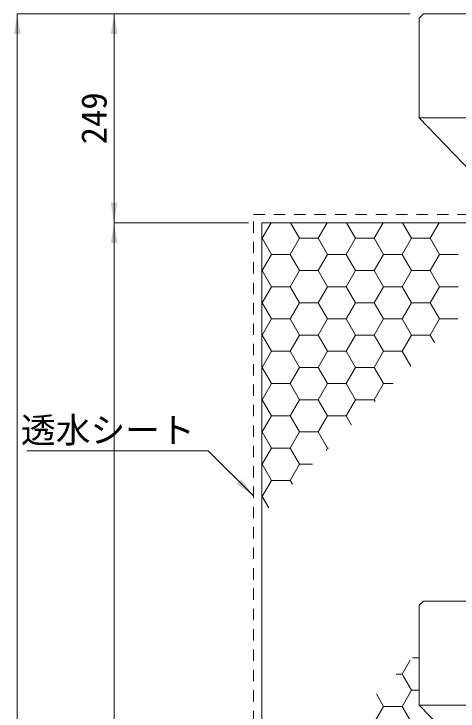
# Model space of a CAD drawing. Units: millimetres at full size; details may follow other scales. Extents: x 40781 to 122968, y -21714 to -2620.
# Drawn here: x 74636 to 75165, y -11508 to -10676 of the extents above; entities that cross this region are included whole.
import ezdxf
from ezdxf.enums import TextEntityAlignment as Align

# ---------------------------------------------------------------- set-up
doc = ezdxf.new("R2010")
doc.units = ezdxf.units.MM
doc.header["$LTSCALE"] = 18
doc.linetypes.add('USER2', pattern=[1.35, 0.75, -0.6])
for name, color, linetype, lineweight in [('ハッチング', 7, 'Continuous', 5), ('寸法線', 7, 'Continuous', 9), ('本体', 2, 'Continuous', 13)]:
    doc.layers.add(name, color=color, linetype=linetype, lineweight=lineweight)
doc.styles.add('ＭＳ ゴシック', font='')
doc.styles.get('ＭＳ ゴシック').set_extended_font_data('MS Gothic')

# ---------------------------------------------------------------- blocks, each defined once
blk = doc.blocks.new('filled_arrow')
at = {"color": 0, "linetype": 'Continuous', "lineweight": -2}
blk.add_solid([(7.5, 1.25), (0, 0), (7.5, -1.25)], dxfattribs=at)

msp = doc.modelspace()

# ---------------------------------------------------------------- linework, layer by layer
at = {"layer": 'ハッチング'}
for p, q in [((74931.59, -10943.84), (74942.21, -10925.44)), ((74976.04, -10943.84), (74965.41, -10925.44)), ((74998.26, -10943.84), (75008.89, -10925.44)), ((75042.71, -10943.84), (75032.09, -10925.44)), ((75064.94, -10943.84), (75075.56, -10925.44)), ((75109.39, -10943.84), (75098.76, -10925.44)), ((75131.61, -10943.84), (75142.24, -10925.44)), ((74931.1, -10943.84), (74931.59, -10943.84)), ((74942.7, -10963.09), (74931.59, -10943.84)), ((74964.92, -10963.09), (74976.04, -10943.84)), ((74976.04, -10943.84), (74998.26, -10943.84)), ((75009.37, -10963.09), (74998.26, -10943.84)), ((75031.6, -10963.09), (75042.71, -10943.84)), ((75042.71, -10943.84), (75064.94, -10943.84)), ((75076.05, -10963.09), (75064.94, -10943.84)), ((75098.27, -10963.09), (75109.39, -10943.84)), ((75109.39, -10943.84), (75131.61, -10943.84)), ((75142.72, -10963.09), (75131.61, -10943.84)), ((74931.59, -10982.34), (74942.7, -10963.09)), ((74942.7, -10963.09), (74964.93, -10963.09)), ((74976.04, -10982.34), (74964.92, -10963.09)), ((74998.26, -10982.34), (75009.37, -10963.09)), ((75009.38, -10963.09), (75031.6, -10963.09)), ((75042.71, -10982.34), (75031.6, -10963.09)), ((75064.94, -10982.34), (75076.05, -10963.09)), ((75076.05, -10963.09), (75098.27, -10963.09)), ((75109.39, -10982.34), (75098.27, -10963.09)), ((75131.61, -10982.34), (75142.72, -10963.09)), ((75142.73, -10963.09), (75164.95, -10963.09)), ((74931.1, -10982.34), (74931.59, -10982.34)), ((74942.7, -11001.59), (74931.59, -10982.34)), ((74964.92, -11001.59), (74976.04, -10982.34)), ((74976.04, -10982.34), (74998.26, -10982.34)), ((75009.37, -11001.59), (74998.26, -10982.34)), ((75031.6, -11001.59), (75042.71, -10982.34)), ((75042.71, -10982.34), (75064.94, -10982.34)), ((75076.05, -11001.59), (75064.94, -10982.34)), ((75098.27, -11001.59), (75109.39, -10982.34)), ((75109.39, -10982.34), (75131.61, -10982.34)), ((75142.72, -11001.59), (75131.61, -10982.34)), ((74931.59, -11020.83), (74942.7, -11001.59)), ((74942.7, -11001.59), (74964.93, -11001.59)), ((74976.04, -11020.83), (74964.92, -11001.59)), ((74998.26, -11020.83), (75009.37, -11001.59)), ((75009.38, -11001.59), (75031.6, -11001.59)), ((75042.71, -11020.83), (75031.6, -11001.59)), ((75064.94, -11020.83), (75076.05, -11001.59)), ((75076.05, -11001.59), (75098.27, -11001.59)), ((75109.39, -11020.83), (75098.27, -11001.59)), ((75131.61, -11020.83), (75142.72, -11001.59)), ((75142.73, -11001.59), (75164.95, -11001.59)), ((74931.1, -11020.83), (74931.59, -11020.83)), ((74942.7, -11040.08), (74931.59, -11020.83)), ((74964.92, -11040.08), (74976.04, -11020.83)), ((74976.04, -11020.83), (74998.26, -11020.83)), ((75009.37, -11040.08), (74998.26, -11020.83)), ((75031.6, -11040.08), (75042.71, -11020.83)), ((75042.71, -11020.83), (75064.94, -11020.83)), ((75076.05, -11040.08), (75064.94, -11020.83)), ((75098.27, -11040.08), (75109.39, -11020.83)), ((75109.39, -11020.83), (75131.61, -11020.83)), ((75142.72, -11040.08), (75131.61, -11020.83)), ((74931.59, -11059.33), (74942.7, -11040.08)), ((74942.7, -11040.08), (74964.93, -11040.08)), ((74976.04, -11059.33), (74964.92, -11040.08)), ((74998.26, -11059.33), (75009.37, -11040.08)), ((75009.38, -11040.08), (75031.6, -11040.08)), ((75042.71, -11059.33), (75031.6, -11040.08)), ((75064.94, -11059.33), (75076.05, -11040.08)), ((75076.05, -11040.08), (75098.27, -11040.08)), ((75109.39, -11059.33), (75098.27, -11040.08)), ((75131.61, -11059.33), (75142.72, -11040.08)), ((75142.73, -11040.08), (75164.63, -11040.08)), ((74931.1, -11059.33), (74931.59, -11059.33)), ((74942.7, -11078.58), (74931.59, -11059.33)), ((74964.92, -11078.58), (74976.04, -11059.33)), ((74976.04, -11059.33), (74998.26, -11059.33)), ((75009.37, -11078.58), (74998.26, -11059.33)), ((75031.6, -11078.58), (75042.71, -11059.33)), ((75042.71, -11059.33), (75064.94, -11059.33)), ((75076.05, -11078.58), (75064.94, -11059.33)), ((75098.27, -11078.58), (75109.39, -11059.33)), ((75109.39, -11059.33), (75131.61, -11059.33)), ((75136.65, -11068.06), (75131.61, -11059.33)), ((74931.59, -11097.82), (74942.7, -11078.58)), ((74942.7, -11078.58), (74964.93, -11078.58)), ((74976.04, -11097.82), (74964.92, -11078.58)), ((74998.26, -11097.82), (75009.37, -11078.58)), ((75009.38, -11078.58), (75031.6, -11078.58)), ((75042.71, -11097.82), (75031.6, -11078.58)), ((75064.94, -11097.82), (75076.05, -11078.58)), ((75076.05, -11078.58), (75098.27, -11078.58)), ((75108.47, -11096.24), (75098.27, -11078.58)), ((74931.1, -11097.82), (74931.59, -11097.82)), ((74942.7, -11117.07), (74931.59, -11097.82)), ((74964.92, -11117.07), (74976.04, -11097.82)), ((74976.04, -11097.82), (74998.26, -11097.82)), ((75009.37, -11117.07), (74998.26, -11097.82)), ((75031.6, -11117.07), (75042.71, -11097.82)), ((75042.71, -11097.82), (75064.94, -11097.82)), ((75076.05, -11117.07), (75064.94, -11097.82)), ((74931.59, -11136.32), (74942.7, -11117.07)), ((74942.7, -11117.07), (74964.93, -11117.07)), ((74976.04, -11136.32), (74964.92, -11117.07)), ((74998.26, -11136.32), (75009.37, -11117.07)), ((75009.38, -11117.07), (75031.6, -11117.07)), ((75042.71, -11136.32), (75031.6, -11117.07)), ((75064.94, -11136.32), (75076.05, -11117.07)), ((75076.05, -11117.07), (75087.64, -11117.07)), ((74931.1, -11136.32), (74931.59, -11136.32)), ((74942.7, -11155.57), (74931.59, -11136.32)), ((74964.92, -11155.56), (74976.04, -11136.32)), ((74976.04, -11136.32), (74998.26, -11136.32)), ((75009.37, -11155.57), (74998.26, -11136.32)), ((75031.6, -11155.56), (75042.71, -11136.32)), ((75042.71, -11136.32), (75064.94, -11136.32)), ((75066.2, -11138.51), (75064.94, -11136.32)), ((74931.59, -11174.81), (74942.7, -11155.56)), ((74942.7, -11155.56), (74964.93, -11155.56)), ((74976.04, -11174.81), (74964.92, -11155.57)), ((74998.26, -11174.81), (75009.37, -11155.56)), ((75009.38, -11155.56), (75031.6, -11155.56)), ((75038.02, -11166.69), (75031.6, -11155.57)), ((74931.1, -11174.81), (74931.59, -11174.81)), ((74942.7, -11194.06), (74931.59, -11174.81)), ((74964.92, -11194.06), (74976.04, -11174.81)), ((74976.04, -11174.81), (74998.26, -11174.81)), ((75009.37, -11194.06), (74998.26, -11174.81)), ((74931.59, -11213.31), (74942.7, -11194.06)), ((74942.7, -11194.06), (74964.93, -11194.06)), ((74976.04, -11213.31), (74964.92, -11194.06)), ((75007.63, -11197.08), (75009.37, -11194.06)), ((75009.38, -11194.06), (75010.65, -11194.06)), ((74931.1, -11213.31), (74931.59, -11213.31)), ((74942.7, -11232.55), (74931.59, -11213.31)), ((74964.92, -11232.55), (74976.04, -11213.31)), ((74976.04, -11213.31), (74991.41, -11213.31)), ((74931.59, -11251.8), (74942.7, -11232.55)), ((74942.7, -11232.55), (74964.93, -11232.55)), ((74967.57, -11237.14), (74964.92, -11232.55)), ((74931.1, -11251.8), (74931.59, -11251.8)), ((74939.39, -11265.32), (74931.59, -11251.8)), ((75110.44, -11444.28), (75118.6, -11444.28)), ((75098.27, -11463.52), (75107.95, -11446.76)), ((75091.19, -11463.52), (75098.27, -11463.52)), ((75109.39, -11482.77), (75098.27, -11463.52)), ((75098.27, -11502.02), (75109.39, -11482.77)), ((75109.39, -11482.77), (75118.6, -11482.77)), ((75076.05, -11502.02), (75067.5, -11487.21)), ((75064.94, -11521.27), (75076.05, -11502.02)), ((75076.05, -11502.02), (75098.27, -11502.02)), ((75109.39, -11521.27), (75098.27, -11502.02))]:
    msp.add_line(p, q, dxfattribs=at)
at = {"layer": 'ハッチング', "linetype": 'USER2', "lineweight": 9}
msp.add_lwpolyline([(75921.1, -10915.44), (76181.1, -10915.44), (76181.1, -12395.44), (74921.1, -12395.44), (74921.1, -10915.44), (75181.1, -10915.44)], dxfattribs=at)
at = {"layer": 'ハッチング', "lineweight": 20}
msp.add_lwpolyline([(75181.1, -10925.44), (74931.1, -10925.44), (74931.1, -12385.44), (76171.1, -12385.44), (76171.1, -10925.44), (75921.1, -10925.44)], dxfattribs=at)
at = {"layer": '寸法線'}
for p, q in [((74639.89, -10676.44), (74639.89, -12535.44)), ((75107.6, -10676.44), (74639.89, -10676.44)), ((74755.16, -10676.44), (74755.16, -10925.44)), ((75107.6, -10676.44), (74755.16, -10676.44)), ((74915.1, -10925.44), (74755.16, -10925.44)), ((74755.16, -10925.44), (74755.16, -12385.44)), ((74915.1, -10925.44), (74755.16, -10925.44))]:
    msp.add_line(p, q, dxfattribs=at)
msp.add_lwpolyline([(74921.1, -11251.14), (74867.34, -11197.38), (74651.22, -11197.38)], dxfattribs=at)
at = {"layer": '本体'}
for p, q in [((75118.6, -10681.44), (75123.6, -10676.44)), ((75123.6, -10676.44), (75978.6, -10676.44)), ((75118.6, -10681.44), (75118.6, -10800.44)), ((75118.6, -11381.44), (75123.6, -11376.44)), ((75123.6, -11376.44), (75978.6, -11376.44)), ((75118.6, -11381.44), (75118.6, -11500.44))]:
    msp.add_line(p, q, dxfattribs=at)
at = {"layer": '本体', "lineweight": 9}
for p, q in [((75118.6, -10800.44), (75983.6, -10800.44)), ((75118.6, -11500.44), (75983.6, -11500.44))]:
    msp.add_line(p, q, dxfattribs=at)
at = {"layer": '本体'}
for points in [[(75118.6, -10800.44), (75181.1, -10865.44), (75181.1, -11375)], [(75983.6, -11500.44), (75921.1, -11565.44), (75921.1, -12135.44), (75181.1, -12135.44), (75181.1, -11565.44), (75118.6, -11500.44)]]:
    msp.add_lwpolyline(points, dxfattribs=at)

# ---------------------------------------------------------------- block references
at = {"layer": '寸法線', "xscale": 3.2, "yscale": 3.2}
for p, rotation in [((74639.89, -10676.44), 270), ((74755.16, -10676.44), 270), ((74755.16, -10925.44), 90), ((74755.16, -10925.44), 270), ((74921.1, -11251.14), 135)]:
    msp.add_blockref('filled_arrow', p, dxfattribs=dict(at, rotation=rotation))

# ---------------------------------------------------------------- texts
at = {"layer": '寸法線', "style": 'ＭＳ ゴシック'}
msp.add_text('249', height=30.38, rotation=90, dxfattribs=at).set_placement((74731.16, -10800.94), align=Align.MIDDLE_CENTER)
msp.add_text('透水シート', height=30.38, dxfattribs=at).set_placement((74851.34, -11157.36), align=Align.TOP_RIGHT)

doc.saveas('drawing.dxf')
